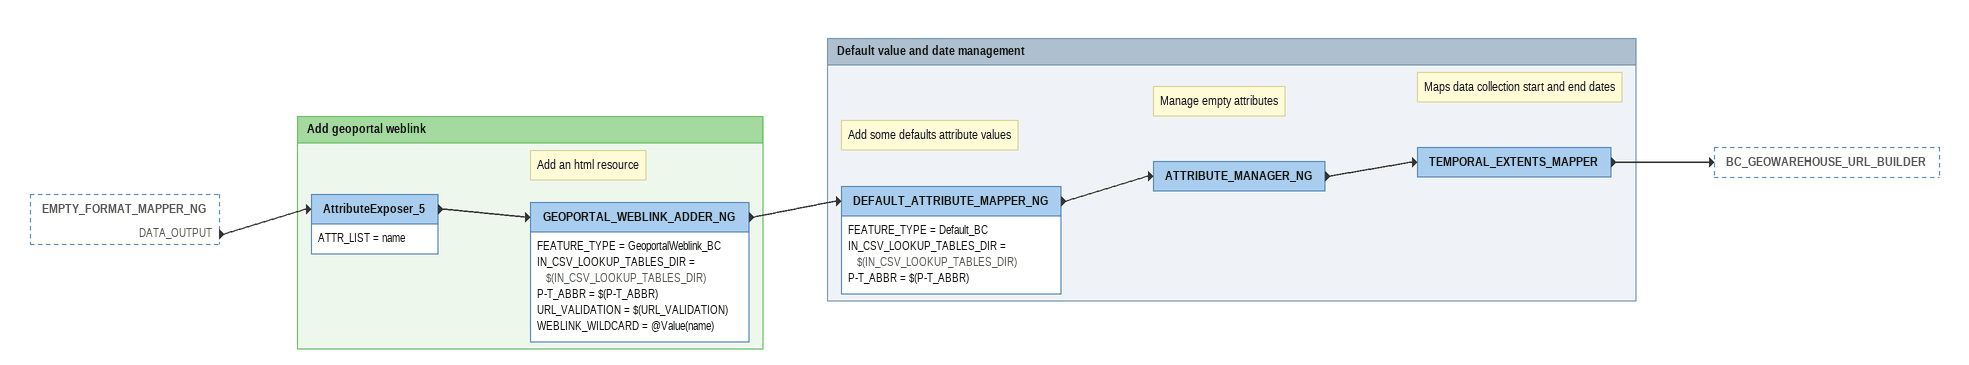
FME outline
EMPTY_FORMAT_MAPPER_NG [outside]
    DATA_OUTPUT -> AttributeExposer_5

Bookmark: Add geoportal weblink
AttributeExposer_5
    ATTR_LIST = name
    -> GEOPORTAL_WEBLINK_ADDER_NG
Note: Add an html resource
GEOPORTAL_WEBLINK_ADDER_NG
    FEATURE_TYPE = GeoportalWeblink_BC
    IN_CSV_LOOKUP_TABLES_DIR = $(IN_CSV_LOOKUP_TABLES_DIR)
    P-T_ABBR = $(P-T_ABBR)
    URL_VALIDATION = $(URL_VALIDATION)
    WEBLINK_WILDCARD = @Value(name)
    -> DEFAULT_ATTRIBUTE_MAPPER_NG

Bookmark: Default value and date management
Note: Add some defaults attribute values
DEFAULT_ATTRIBUTE_MAPPER_NG
    FEATURE_TYPE = Default_BC
    IN_CSV_LOOKUP_TABLES_DIR = $(IN_CSV_LOOKUP_TABLES_DIR)
    P-T_ABBR = $(P-T_ABBR)
    -> ATTRIBUTE_MANAGER_NG
Note: Manage empty attributes
ATTRIBUTE_MANAGER_NG
    -> TEMPORAL_EXTENTS_MAPPER
Note: Maps data collection start and end dates
TEMPORAL_EXTENTS_MAPPER
    -> BC_GEOWAREHOUSE_URL_BUILDER
